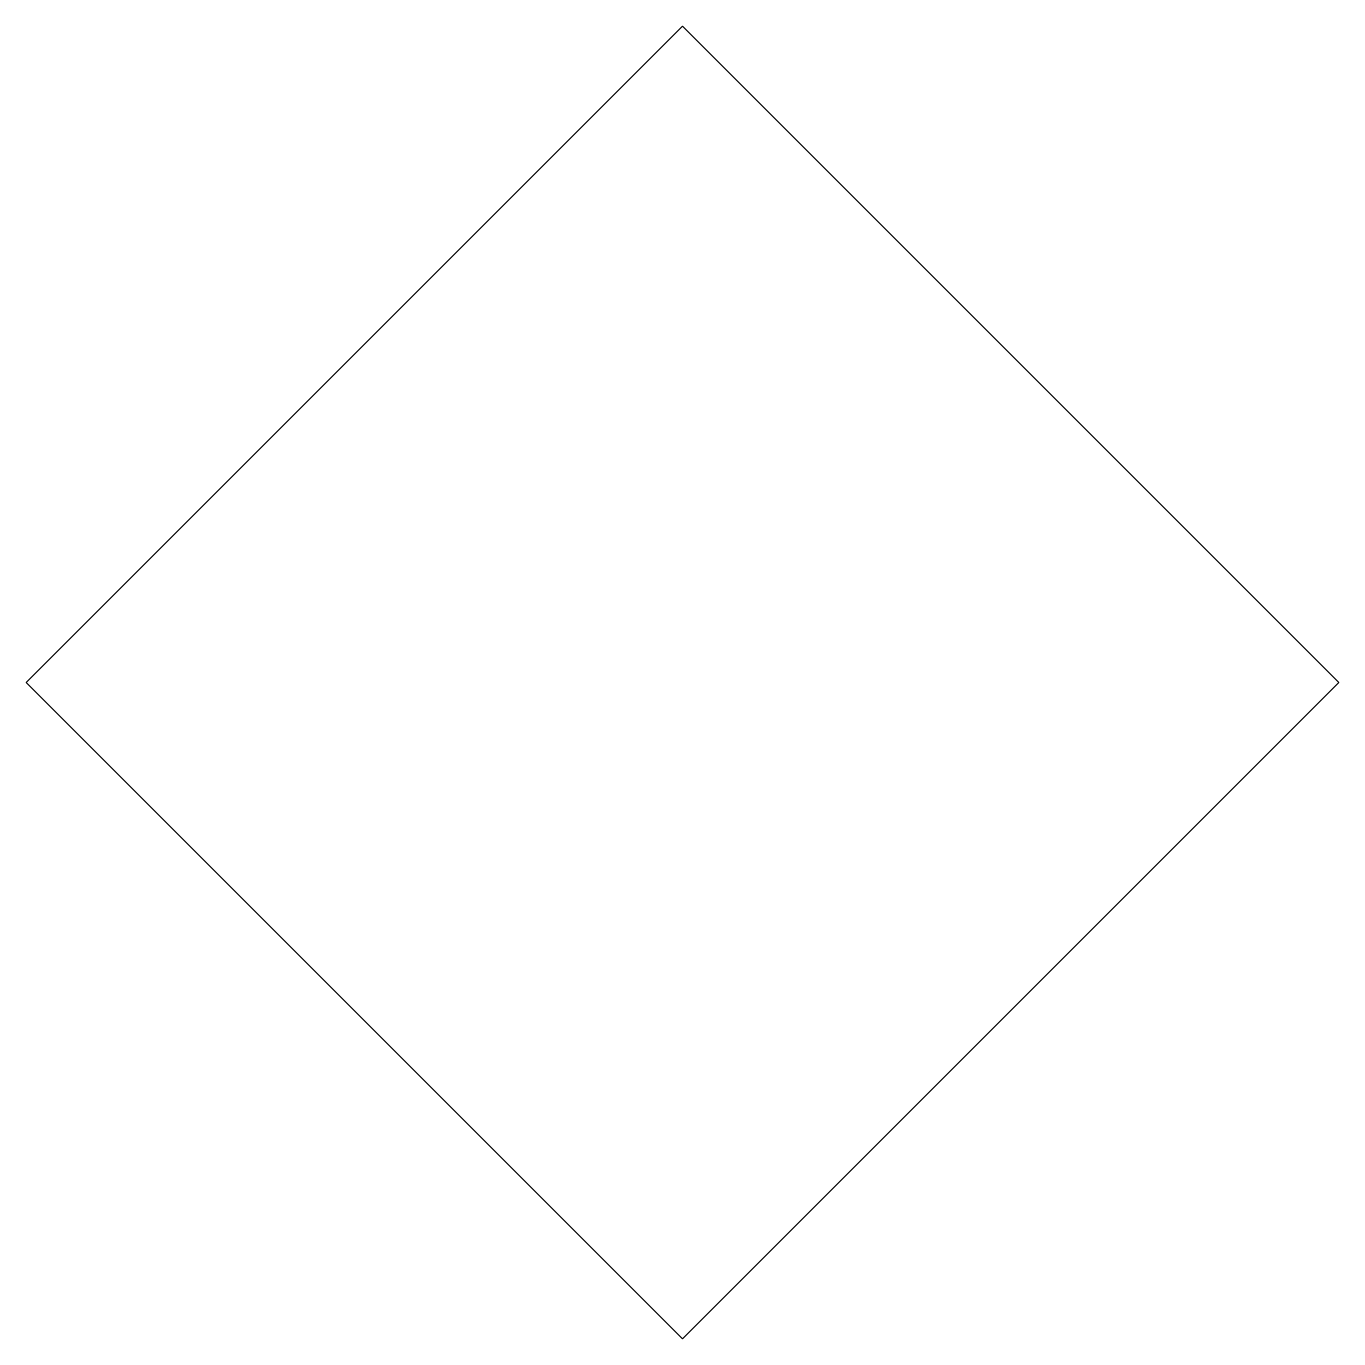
# Model space of a CAD drawing. Extents: x -7.1 to 7.1, y -14.2 to 0.
import ezdxf

# ---------------------------------------------------------------- set-up
doc = ezdxf.new("R2010")
doc.units = 0
doc.layers.add('2', color=1, linetype='CONTINUOUS')

msp = doc.modelspace()

# ---------------------------------------------------------------- linework, layer by layer
at = {"layer": '2', "color": 0}
for p, q in [((0, 0), (-7.104, -7.104)), ((7.104, -7.104), (0, 0)), ((-7.104, -7.104), (0, -14.208)), ((0, -14.208), (7.104, -7.104))]:
    msp.add_line(p, q, dxfattribs=at)

doc.saveas('drawing.dxf')
